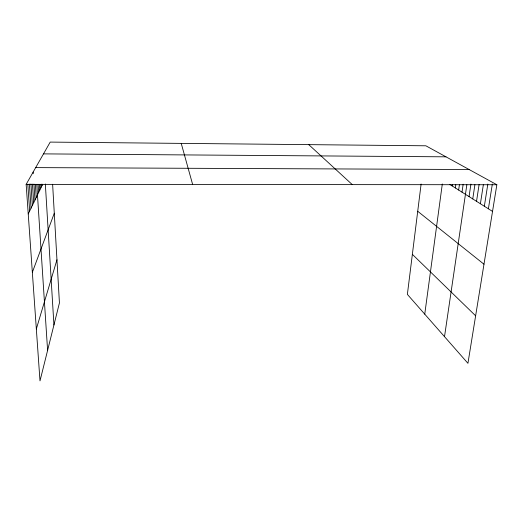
<?xml version="1.0" encoding="UTF-8"?>
<svg xmlns="http://www.w3.org/2000/svg" width="523" height="523" viewBox="0 0 523 523"><rect width="100%" height="100%" fill="white"/><g stroke="black" fill="none" stroke-linecap="round" stroke-linejoin="round"><path stroke-width="0.78" d="M421.113 184.024L407.378 294.39L467.935 363.315L496.85 184.743L425.872 145.793L50.208 142.093L26.15 184.364L39.996 380.907L59.432 302.941L52.627 184.286M424.748 314.153L442.308 183.998M452.134 185.927L452.356 184.338M455.356 187.96L455.814 184.75M458.651 190.039L459.442 184.541M462.012 192.157L463.162 184.233M444.511 336.649L466.856 184.717M469.059 196.602L470.929 184.07M472.753 198.93L474.904 184.691M476.531 201.316L479.101 184.534M480.395 203.754L483.402 184.377M484.344 206.245L487.835 184.096M488.39 208.795L492.346 184.018M36.335 328.987L56.961 259.787M32.348 272.32L54.287 213.234M28.235 213.953L42.651 184.259M26.15 184.364L496.85 184.743M35.682 167.615L469.098 169.511M43.501 153.88L445.975 156.828M449.603 184.331L492.535 211.41M417.72 211.285L483.984 264.226M308.76 144.642L352.293 184.626M412.359 254.341L475.629 315.8M181.226 143.38L192.647 184.501M29.38 184.083L31.04 208.174M27.791 184.22L29.654 211.024M32.459 184.116L33.707 202.682M30.929 183.959L32.387 205.395M35.387 184.456L36.244 197.459M33.132 172.1L33.237 173.695M33.93 184.076L34.989 200.034M39.395 184.547L39.755 190.222M38.107 184.599L38.624 192.556M36.787 184.488L47.6 350.41M41.847 184.122L41.945 185.711M40.657 184.73L40.859 187.94M45.338 183.998L53.934 325.012"/></g></svg>
